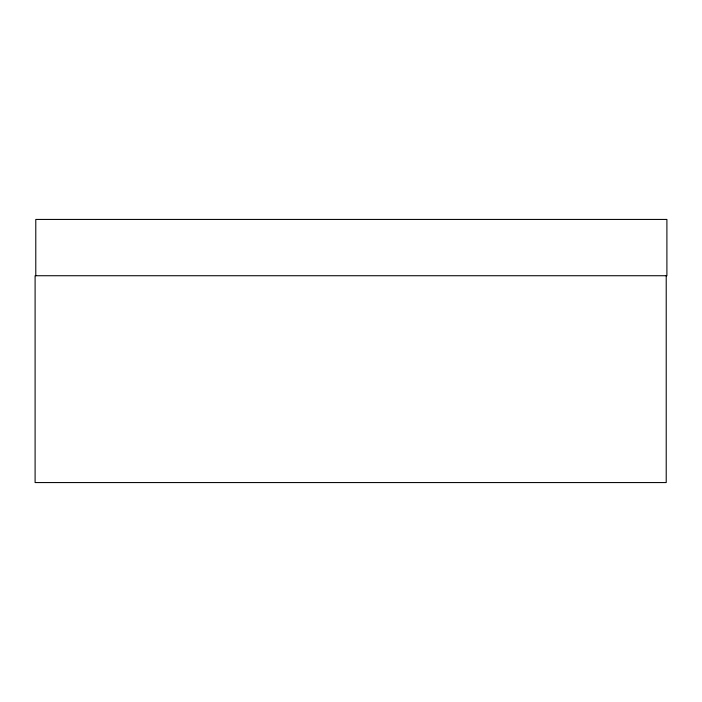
<?xml version="1.0" encoding="UTF-8"?>
<svg xmlns="http://www.w3.org/2000/svg" width="702" height="702" viewBox="0 0 702 702"><rect width="100%" height="100%" fill="white"/><g stroke="black" fill="none" stroke-linecap="round" stroke-linejoin="round"><path stroke-width="1.05" d="M666.216 275.728L666.216 482.564L35.1 482.564L35.1 275.728L666.9 275.728L666.9 219.436L35.784 219.436L35.784 275.728"/></g></svg>
